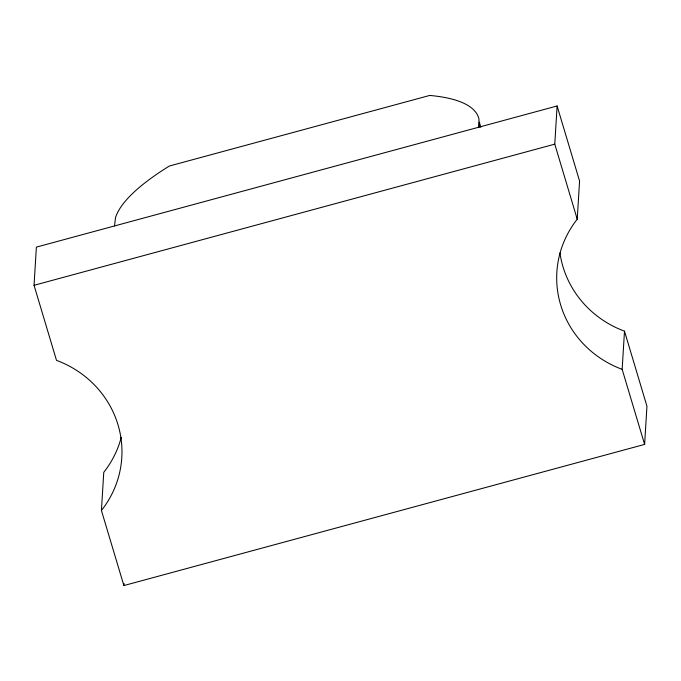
<?xml version="1.0" encoding="UTF-8"?>
<svg xmlns="http://www.w3.org/2000/svg" width="681" height="681" viewBox="0 0 681 681"><rect width="100%" height="100%" fill="white"/><g stroke="black" fill="none" stroke-linecap="round" stroke-linejoin="round"><path stroke-width="1.02" d="M34.05 285.305L36.382 247.126L557.109 105.972L579.574 181.035L577.233 219.214A101.605 97.477 3.5 0 0 622.153 369.34L644.618 444.404L123.891 585.558L101.426 510.495A101.605 97.477 3.5 0 0 56.506 360.368L34.05 285.305L554.777 144.151L557.109 105.972M114.493 225.956L115.54 217.579A241.44 64.295 -16.7 0 1 169.373 166.019L429.737 95.442A241.44 64.295 -16.7 0 1 478.964 119.073L479.007 127.143L479.313 122.137L480.829 127.228M101.426 510.495L103.767 472.316A101.605 97.477 3.5 0 0 121.269 437.296M123.891 585.558L124.019 583.43M622.153 369.34L624.494 331.162A101.605 97.477 3.5 0 1 559.952 252.923M644.618 444.404L646.95 406.225L624.494 331.162M554.777 144.151L577.233 219.214"/></g></svg>
